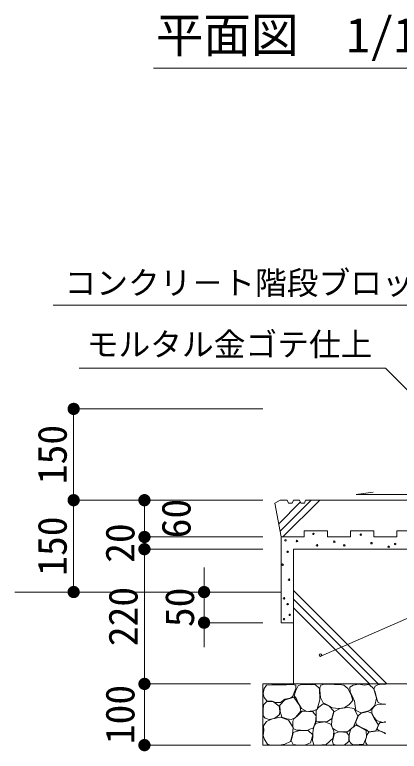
# Model space of a CAD drawing. Units: millimetres at full size, sheet at 1:20. Extents: x 170 to 5646, y 2192 to 5926.
# Drawn here: x 3348 to 3975, y 2866 to 4069 of the extents above; entities that cross this region are included whole.
import ezdxf
from ezdxf.enums import TextEntityAlignment as Align

# ---------------------------------------------------------------- set-up
doc = ezdxf.new("R2010")
doc.units = ezdxf.units.MM
doc.header["$LTSCALE"] = 20
doc.linetypes.add('USER1', pattern=[50, 37.5, -12.5])
for name, color, linetype, lineweight in [('0_2', 7, 'Continuous', 13), ('_0-0_', 7, 'Continuous', 13), ('ハッチ', 4, 'Continuous', 13), ('寸法', 1, 'Continuous', 13), ('本体', 7, 'Continuous', 13)]:
    doc.layers.add(name, color=color, linetype=linetype, lineweight=lineweight)
doc.styles.add('ＭＳ ゴシック', font='')
doc.styles.get('ＭＳ ゴシック').set_extended_font_data('MS Gothic')

# ---------------------------------------------------------------- blocks, each defined once
blk = doc.blocks.new('filled_dot')
at = {"color": 0, "linetype": 'Continuous', "lineweight": -2, "const_width": 1.25}
blk.add_lwpolyline([(-0.625, 0, 1), (0.625, 0, 1)], format="xyb", close=True, dxfattribs=at)

msp = doc.modelspace()

# ---------------------------------------------------------------- linework, layer by layer
at = {"layer": '0_2', "color": 1}
for points in [[(4222.35, 3426.42), (4215.28, 3433.49), (4054.01, 3594.76), (3410.09, 3594.76)], [(4124.19, 3320.59), (4117.11, 3327.66), (3952.65, 3492.12), (3452.65, 3492.12)]]:
    msp.add_lwpolyline(points, dxfattribs=at)
at = {"layer": '_0-0_', "color": 4}
for p, q in [((3734.17, 3126.33), (3543.16, 3126.33)), ((3679.75, 3126.33), (3764.01, 3126.33))]:
    msp.add_line(p, q, dxfattribs=at)
at = {"layer": 'ハッチ'}
for p, q in [((3778.28, 3237.69), (3813.51, 3272.93)), ((3780.45, 3225.73), (3831.06, 3276.33)), ((3802.17, 3128.96), (3954.8, 2976.33)), ((3802.17, 3114.82), (3940.66, 2976.33)), ((3802.17, 3100.68), (3926.52, 2976.33))]:
    msp.add_line(p, q, dxfattribs=at)
at = {"layer": 'ハッチ', "linetype": 'USER1'}
msp.add_line((3785.2, 3216.33), (3845.2, 3276.33), dxfattribs=at)
at = {"layer": 'ハッチ'}
for points in [[(3800.58, 2975.22), (3806.15, 2974.46), (3806.4, 2968.64), (3803.36, 2962.32), (3801.59, 2956.25), (3797.54, 2952.97), (3788.44, 2951.2), (3781.1, 2946.14), (3773.76, 2946.14), (3767.44, 2947.91), (3758.84, 2948.67), (3754.79, 2953.98), (3752.77, 2960.8), (3754.54, 2968.9), (3758.33, 2974.2), (3767.19, 2974.96), (3779.33, 2974.96), (3790.97, 2974.71)], [(3845.51, 2965.67), (3845.26, 2970.18), (3847.02, 2974.43), (3852.78, 2975.68), (3860.79, 2975.68), (3868.81, 2975.18), (3877.07, 2975.18), (3884.84, 2974.43), (3891.35, 2968.92), (3896.61, 2958.66), (3899.11, 2949.15), (3892.6, 2941.89), (3885.34, 2937.38), (3875.82, 2936.13), (3866.05, 2937.13), (3858.29, 2941.64), (3851.02, 2945.64), (3846.77, 2953.91), (3846.02, 2960.91)], [(3895.09, 2962.8), (3894.43, 2970.77), (3900.07, 2974.42), (3909.05, 2975.75), (3917.68, 2974.42), (3925.99, 2975.41), (3933.63, 2968.11), (3937.62, 2952.83), (3935.29, 2940.88), (3926.99, 2932.91), (3913.03, 2928.92), (3904.06, 2932.91), (3902.07, 2948.18), (3897.42, 2958.15)], [(3780.02, 2931.28), (3779.7, 2926.28), (3775.33, 2922.53), (3770.64, 2920.03), (3762.82, 2918.16), (3755.94, 2920.34), (3753.13, 2924.41), (3753.13, 2934.09), (3753.75, 2941.91), (3758.75, 2947.53), (3769.7, 2946.91), (3779.08, 2939.72)], [(3811.36, 2927.9), (3805.55, 2921.22), (3799.15, 2918.02), (3791.3, 2919.18), (3783.46, 2922.09), (3780.55, 2931.39), (3779.97, 2941.84), (3787.82, 2949.98), (3803.22, 2954.92), (3812.52, 2940.68), (3814.56, 2931.68)], [(3858.18, 2914.93), (3850.63, 2914.44), (3844.05, 2914.2), (3839.67, 2915.17), (3839.42, 2924.42), (3839.42, 2928.8), (3839.18, 2933.19), (3843.56, 2938.3), (3850.63, 2943.65), (3860.37, 2940.73), (3868.16, 2931.97), (3865.24, 2919.8)], [(3870.75, 2900.99), (3866.28, 2904.22), (3864.54, 2908.93), (3864.79, 2915.89), (3865.29, 2921.1), (3867.03, 2926.06), (3868.52, 2930.53), (3878.7, 2936.24), (3890.87, 2937.98), (3901.55, 2936.24), (3907.51, 2923.83), (3900.56, 2906.45), (3890.37, 2898.01), (3876.22, 2898.26)], [(3828.92, 2902.21), (3824.87, 2900.28), (3818.71, 2900.47), (3813.7, 2900.67), (3807.54, 2900.67), (3802.15, 2903.55), (3801.38, 2908.75), (3801.57, 2915.3), (3803.69, 2920.11), (3808.5, 2923.77), (3812.93, 2928.19), (3816.78, 2931.66), (3821.41, 2932.04), (3826.8, 2931.27), (3833.35, 2931.08), (3839.32, 2924.34), (3838.55, 2913.76), (3834.31, 2904.32)], [(3920.58, 2901.89), (3914.56, 2904.56), (3910.77, 2906.12), (3904.97, 2909.91), (3904.3, 2914.59), (3906.76, 2920.83), (3908.54, 2924.85), (3913, 2928.41), (3917.91, 2929.75), (3923.7, 2931.53), (3929.5, 2928.41), (3933.96, 2920.39), (3940.88, 2909.02), (3936.64, 2899.66), (3925.49, 2898.1)], [(3765.17, 2876.42), (3760.23, 2878.16), (3755, 2885.72), (3752.68, 2892.11), (3753.84, 2900.24), (3753.55, 2908.09), (3758.49, 2915.06), (3768.08, 2919.42), (3781.16, 2922.03), (3794.53, 2917.09), (3802.09, 2905.18), (3800.64, 2893.85), (3797.73, 2882.52), (3788.43, 2878.16), (3779.42, 2876.42)], [(3841.51, 2876.56), (3835.79, 2877.08), (3833.2, 2883.84), (3833.72, 2891.11), (3834.24, 2896.56), (3835.01, 2904.09), (3836.57, 2908.77), (3839.17, 2912.4), (3853.2, 2914.22), (3863.6, 2910.33), (3868.01, 2899.42), (3866.98, 2887.47), (3855.54, 2877.34)], [(3811.23, 2876.26), (3801.76, 2877.16), (3798.83, 2883.69), (3800.63, 2891.58), (3801.76, 2896.77), (3812.13, 2900.15), (3827.02, 2899.92), (3833.78, 2892.93), (3829.95, 2880.09), (3822.28, 2876.71)], [(3902.7, 2876.66), (3899.21, 2876.88), (3895.28, 2880.37), (3893.53, 2884.08), (3892.88, 2888.67), (3893.09, 2893.25), (3894.84, 2899.36), (3896.59, 2903.51), (3900.74, 2906.13), (3903.14, 2908.53), (3908.82, 2907.22), (3921.27, 2900.02), (3921.49, 2889.32), (3916.9, 2877.75)], [(3872.24, 2876.16), (3867.03, 2877.9), (3866.03, 2882.62), (3867.77, 2889.07), (3869.51, 2895.53), (3876.46, 2898.01), (3884.16, 2897.51), (3888.88, 2897.51), (3893.11, 2891.56), (3892.86, 2882.12), (3884.91, 2876.16)]]:
    msp.add_lwpolyline(points, close=True, dxfattribs=at)
for points in [[(3834.91, 2932.26), (3824.44, 2931.39), (3815.72, 2936.03), (3810.78, 2944.17), (3807, 2953.17), (3803.51, 2956.66), (3806.42, 2965.38), (3810.2, 2973.22), (3814.85, 2975.25), (3822.41, 2975.54), (3831.42, 2974.96), (3837.81, 2975.25), (3844.79, 2968.57), (3845.66, 2950.27), (3841.01, 2934.87), (3834.64, 2931.91)], [(3952.49, 2943.11), (3950.88, 2943.16), (3945.89, 2944.04), (3940.75, 2946.1), (3938.4, 2951.53), (3937.23, 2956.37), (3935.76, 2962.83), (3933.7, 2967.82), (3935.47, 2972.51), (3940.02, 2974.86), (3945.74, 2975.89), (3952.49, 2975.3)], [(3933.84, 2921.52), (3932.09, 2925.21), (3930.14, 2929.3), (3930.53, 2934.36), (3933.06, 2938.45), (3935.59, 2940.98), (3941.44, 2943.51), (3952.49, 2942.85)], [(3952.49, 2914.94), (3948.25, 2913.15), (3937.74, 2916.46), (3933.84, 2921.52)], [(3952.49, 2895.93), (3950.16, 2896.91), (3945.88, 2898.49), (3941.45, 2900.07), (3939.23, 2902.61), (3939.87, 2906.72), (3941.77, 2910.36), (3943.98, 2913.21), (3947.62, 2913.37), (3952.06, 2914), (3952.49, 2914.14)], [(3928.13, 2876.49), (3923.38, 2876.33), (3920.37, 2879.34), (3919.9, 2884.08), (3921.17, 2888.2), (3922.75, 2893.89), (3925.28, 2897.69), (3928.77, 2898.32), (3936.37, 2899.11), (3942.7, 2899.59), (3950.46, 2896.27), (3952.49, 2894.72)]]:
    msp.add_lwpolyline(points, dxfattribs=at)
for centre in [(3789.34, 3210.79), (3834.98, 3221.32), (3912.22, 3220.15), (3808.06, 3209.62), (3840.83, 3202.6), (3868.92, 3208.45), (3885.3, 3202.6), (3929.77, 3206.11), (3957.86, 3200.26), (3968.39, 3204.94), (3792.85, 3192.07), (3784.66, 3171), (3795.19, 3146.43), (3787, 3116), (3792.85, 3106.64), (3787, 3082.06), (3796.36, 3089.09)]:
    msp.add_circle(centre, 1.25, dxfattribs=at)
at = {"layer": '寸法', "color": 3}
msp.add_line((3573.76, 3981.91), (4063.75, 3981.91), dxfattribs=at)
at = {"layer": '寸法'}
for p, q in [((3443.66, 3425.4), (3443.66, 3276.33)), ((3752.17, 3425.4), (3443.66, 3425.4)), ((3752.17, 3276.33), (3443.66, 3276.33)), ((3443.66, 3276.33), (3443.66, 3126.33)), ((3752.17, 3276.33), (3443.66, 3276.33)), ((3559.22, 3276.33), (3559.22, 3216.28)), ((3752.17, 3276.33), (3559.22, 3276.33)), ((3559.22, 3256.28), (3559.22, 3156.33)), ((3752.17, 3216.28), (3559.22, 3216.28)), ((3752.17, 3216.28), (3559.22, 3216.28)), ((3752.17, 3196.33), (3559.22, 3196.33)), ((3559.22, 3196.33), (3559.22, 2976.33)), ((3752.17, 3196.33), (3559.22, 3196.33)), ((3656.54, 3166.33), (3656.54, 3036.33)), ((3752.17, 3126.33), (3443.66, 3126.33)), ((3752.17, 3126.33), (3656.54, 3126.33)), ((3656.54, 3126.33), (3656.54, 3076.33)), ((3752.17, 3076.33), (3656.54, 3076.33)), ((3732.17, 2976.33), (3559.22, 2976.33)), ((3559.22, 2976.33), (3559.22, 2876.33)), ((3732.17, 2976.33), (3559.22, 2976.33)), ((3732.17, 2876.33), (3559.22, 2876.33))]:
    msp.add_line(p, q, dxfattribs=at)
at = {"layer": '本体', "color": 4}
msp.add_line((4632.19, 3366.03), (3847.21, 3021.49), dxfattribs=at)
at = {"layer": '本体'}
for p, q in [((3904.79, 3285.54), (3932.45, 3289.23)), ((3904.79, 3285.54), (4008.05, 3285.54)), ((3772.17, 3271.28), (3780.83, 3276.28)), ((3780.83, 3276.28), (3792.17, 3276.28)), ((3792.17, 3276.28), (3794.17, 3271.28)), ((3802.17, 3276.28), (3800.17, 3271.28)), ((3802.17, 3276.28), (3812.17, 3276.28)), ((3812.17, 3276.28), (3814.17, 3271.28)), ((3822.17, 3276.28), (3820.17, 3271.28)), ((3822.17, 3276.28), (4122.17, 3276.28)), ((3772.17, 3271.28), (3782.17, 3216.28)), ((3794.17, 3271.28), (3800.17, 3271.28)), ((3814.17, 3271.28), (3820.17, 3271.28)), ((3819.95, 3226.28), (3819.95, 3216.28)), ((3819.95, 3226.28), (3857.73, 3226.28)), ((3857.73, 3226.28), (3857.73, 3216.28)), ((3895.5, 3226.28), (3933.28, 3226.28)), ((3895.5, 3226.28), (3895.5, 3216.28)), ((3933.28, 3226.28), (3933.28, 3216.28)), ((3971.06, 3226.28), (3971.06, 3216.28)), ((3971.06, 3226.28), (4008.84, 3226.28)), ((3782.17, 3216.28), (3782.17, 3076.33)), ((3782.17, 3216.28), (3819.95, 3216.28)), ((3857.73, 3216.28), (3895.5, 3216.28)), ((3933.28, 3216.28), (3971.06, 3216.28)), ((3802.17, 3196.33), (4142.17, 3196.33)), ((3802.17, 3196.33), (3802.17, 2976.33)), ((3782.17, 3126.33), (3347.52, 3126.33)), ((3763.5, 3126.33), (3708.11, 3126.33)), ((3782.17, 3076.33), (3802.17, 3076.33)), ((3752.17, 2976.33), (4192.17, 2976.33)), ((3752.17, 2976.33), (3752.17, 2876.33)), ((3752.17, 2876.33), (4192.17, 2876.33))]:
    msp.add_line(p, q, dxfattribs=at)
msp.add_circle((3846.41, 3023.32), 2, dxfattribs=at)

# ---------------------------------------------------------------- block references
at = {"layer": '寸法', "xscale": 8, "yscale": 8}
for p, rotation in [((3443.66, 3425.4), 270), ((3443.66, 3276.33), 90), ((3443.66, 3276.33), 270), ((3559.22, 3276.33), 270), ((3559.22, 3216.28), 90), ((3559.22, 3216.28), 90), ((3559.22, 3196.33), 270), ((3559.22, 3196.33), 270), ((3443.66, 3126.33), 90), ((3656.54, 3126.33), 90), ((3656.54, 3076.33), 270), ((3559.22, 2976.33), 90), ((3559.22, 2976.33), 270), ((3559.22, 2876.33), 90)]:
    msp.add_blockref('filled_dot', p, dxfattribs=dict(at, rotation=rotation))

# ---------------------------------------------------------------- texts
at = {"layer": '寸法', "color": 3, "style": 'ＭＳ ゴシック'}
for s, height, p in [('平面図\u30001/10', 56.96, (3577.63, 3990.36)), ('コンクリ－ト階段ブロック', 37.98, (3428.76, 3600.82)), ('モルタル金ゴテ仕上', 37.98, (3464.98, 3500.39))]:
    msp.add_text(s, height=height, dxfattribs=at).set_placement(p, align=Align.BOTTOM_LEFT)
at = {"layer": '寸法', "style": 'ＭＳ ゴシック'}
for s, p in [('150', (3408.66, 3350.86)), ('60', (3610.74, 3246.31)), ('150', (3408.66, 3201.33)), ('20', (3519.22, 3206.31)), ('220', (3524.22, 3086.33)), ('50', (3616.49, 3101.33)), ('100', (3519.22, 2926.33))]:
    msp.add_text(s, height=47.47, rotation=90, dxfattribs=at).set_placement(p, align=Align.MIDDLE_CENTER)

doc.saveas('drawing.dxf')
